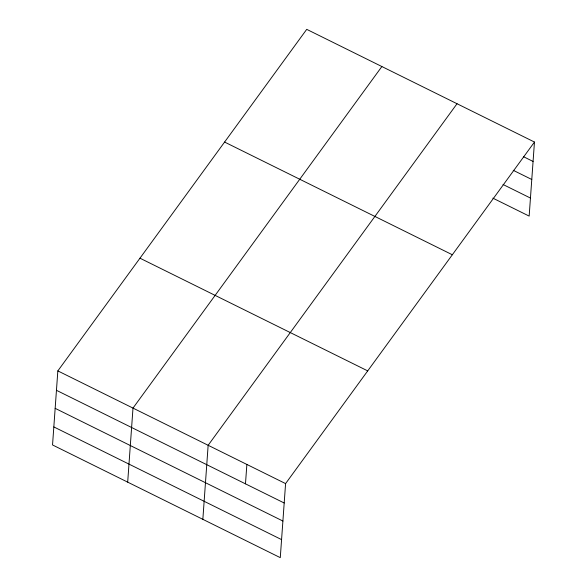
<?xml version="1.0" encoding="UTF-8"?>
<svg xmlns="http://www.w3.org/2000/svg" width="587" height="587" viewBox="0 0 587 587"><rect width="100%" height="100%" fill="white"/><g stroke="black" fill="none" stroke-linecap="round" stroke-linejoin="round"><path stroke-width="0.88" d="M57.842 370.903L52.536 444.953L280.278 557.65L285.583 483.6L534.463 142.047L306.722 29.35L57.842 370.903L285.583 483.6M127.687 482.14L133 408.09L381.88 66.536M202.845 519.334L208.15 445.284L457.031 103.73M245.476 483.842L246.87 464.442M534.463 142.047L529.158 216.097L492.86 198.135M523.399 156.656L533.077 161.447M513.229 170.303L531.785 179.483M503.03 184.494L530.45 198.061M224.594 142.061L452.335 254.758M139.97 258.192L367.719 370.889M56.447 390.304L284.196 503M55.156 408.339L282.905 521.036M53.828 426.918L281.569 539.614"/></g></svg>
